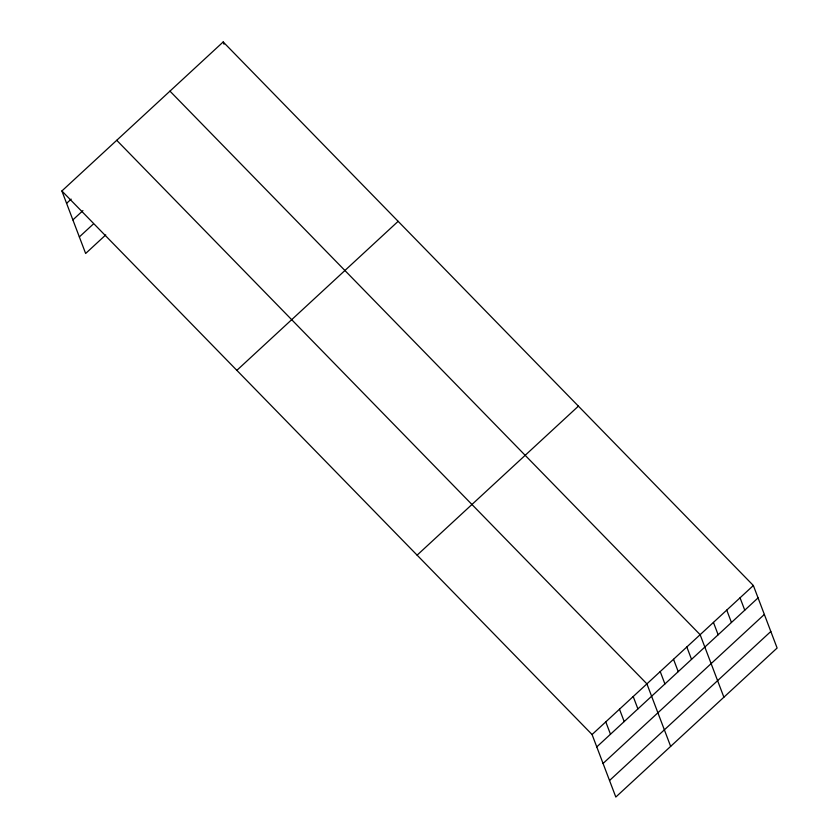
<?xml version="1.0" encoding="UTF-8"?>
<svg xmlns="http://www.w3.org/2000/svg" width="839" height="839" viewBox="0 0 839 839"><rect width="100%" height="100%" fill="white"/><g stroke="black" fill="none" stroke-linecap="round" stroke-linejoin="round"><path stroke-width="1.26" d="M61.887 190.967L223.184 41.95L753.359 585.517L777.113 648.033L615.816 797.05L592.072 734.534L61.887 190.967L85.641 253.483L105.745 234.91M66.596 203.342L71.158 199.126M72.878 219.891L82.935 210.599M79.348 236.934L93.066 224.275M236.85 370.345L398.137 221.328M417.109 555.156L578.407 406.139M592.072 734.534L753.359 585.517M596.77 746.909L758.068 597.892M603.063 763.459L764.35 614.442M609.534 780.501L770.821 631.484M169.95 91.126L700.135 634.693L723.889 697.209M116.726 140.302L646.911 683.869L670.655 746.385M740.05 597.808L744.759 610.184M726.752 610.1L731.451 622.486M713.444 622.391L718.142 634.777M686.826 646.984L691.535 659.36M673.528 659.276L678.227 671.651M660.22 671.567L664.918 683.953M633.204 696.527L637.902 708.913M619.486 709.196L624.195 721.571M605.779 721.865L610.488 734.24M223.184 41.95L224.034 44.205"/></g></svg>
